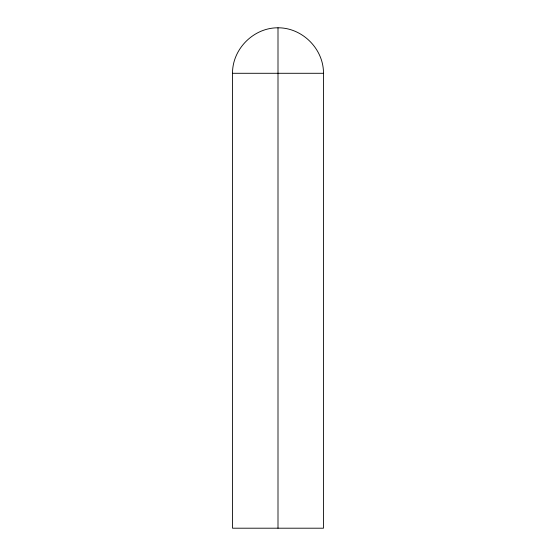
<?xml version="1.0" encoding="UTF-8"?>
<svg xmlns="http://www.w3.org/2000/svg" width="556" height="556" viewBox="0 0 556 556"><rect width="100%" height="100%" fill="white"/><g stroke="black" fill="none" stroke-linecap="round" stroke-linejoin="round"><path stroke-width="0.83" d="M232.512 73.288C232.359 48.942 253.654 27.647 278 27.8C302.346 27.647 323.641 48.942 323.488 73.288L323.488 528.2L232.512 528.2L232.512 73.288L323.488 73.288M278 27.8L278 528.2"/></g></svg>
